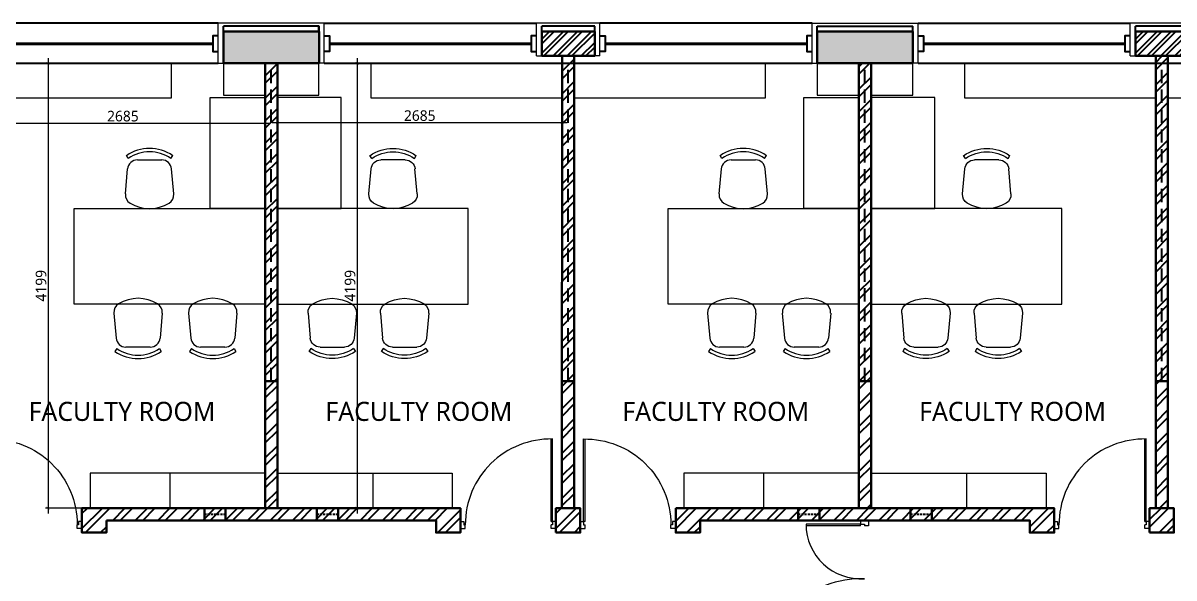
# Model space of a CAD drawing. Header units: millimetres. Extents: x 897770 to 1185420, y -692043 to -233237.
# Drawn here: x 914076 to 924932, y -358838 to -353601 of the extents above; entities that cross this region are included whole.
import ezdxf

# ---------------------------------------------------------------- set-up
doc = ezdxf.new("R2010")
doc.units = ezdxf.units.MM
doc.header["$MEASUREMENT"] = 0
doc.header["$PDMODE"] = 67
doc.linetypes.add('DASHED2', pattern=[0.375, 0.25, -0.125])
doc.linetypes.add('HIDDEN', pattern=[0.375, 0.25, -0.125])
doc.layers.get('Defpoints').update_dxf_attribs({"color": 6})
for name, color, linetype, lineweight in [('A-Detail Lines', 8, 'Continuous', 25), ('A-Door', 4, 'Continuous', 9), ('A-Wall Sec', 1, 'Continuous', 30), ('A-WIN', 5, 'Continuous', 25), ('ele l', 6, 'Continuous', 15), ('Fire pipe', 80, 'Continuous', 15), ('frntr', 32, 'Continuous', 13), ('I-Furniture', 34, 'Continuous', 13), ('P-SANR-FIXT', 6, 'Continuous', 9), ('S-Concrete', 40, 'Continuous', 30), ('ST CLADDING PLAN', 6, 'Continuous', 9), ('text', 7, 'Continuous', 5)]:
    doc.layers.add(name, color=color, linetype=linetype, lineweight=lineweight)
for name, color, linetype in [('A-Elevation', 4, 'Continuous'), ('A-Wall Patt', 8, 'Continuous'), ('A-Window', 4, 'Continuous'), ('S-Conc Patt', 9, 'Continuous')]:
    doc.layers.add(name, color=color, linetype=linetype)
doc.styles.get("Standard").update_dxf_attribs({"font": 'trebuc.ttf'})
doc.dimstyles.new('IIITD_WD_M @ 50', dxfattribs={"dimscale": 50, "dimtxt": 2, "dimasz": 0.5, "dimexe": 0.5, "dimexo": 0.25, "dimgap": 0.3, "dimtad": 1, "dimdec": 0, "dimrnd": 1, "dimzin": 0, "dimdsep": 46, "dimtxsty": 'Standard', "dimblk": 'ARCHTICK', "dimcen": 0.2, "dimdle": 1, "dimclrd": 8, "dimclre": 9, "dimadec": 0, "dimazin": 0, "dimtfac": 1, "dimtdec": 0, "dimtofl": 0, "dimtmove": 0, "dimatfit": 0, "dimfxl": 1, "dimtolj": 1, "dimtzin": 0, "dimlwd": -1, "dimlwe": -1, "dimarcsym": 0})
pattern_1 = [(45, (1590101.54, -82361.9), (-106.066017, 106.066017), []), (45, (1590172.26, -82361.9), (-106.066017, 106.066017), [])]

# ---------------------------------------------------------------- blocks, each defined once
blk = doc.blocks.new('WEREWGFWERG')
at = {"layer": 'A-Wall Patt'}
h = blk.add_hatch(dxfattribs=at)
h.set_pattern_fill('ANSI32', color=256, scale=250, style=0)
h.set_pattern_definition([(45, (11200, 500), (-66.291261, 66.291261), []), (45, (11244.19, 500), (-66.291261, 66.291261), [])])
h.paths.add_polyline_path([(924568, -353681), (924568, -353911), (925068, -353911), (925068, -353681)])
at = {"layer": 'A-Detail Lines'}
for p, q in [((925068, -353631, 0), (924568, -353631, 0)), ((924568, -353681, 0), (924568, -353631, 0)), ((925068, -353681, 0), (925068, -353631, 0))]:
    blk.add_line(p, q, dxfattribs=at)
at = {"layer": 'A-Wall Sec', "elevation": 0}
blk.add_lwpolyline([(924568, -353911), (924568, -353681), (925068, -353681), (925068, -353911)], close=True, dxfattribs=at)
blk.add_lwpolyline([(924568, -353911), (924568, -353681), (925068, -353681), (925068, -353911)], close=True, dxfattribs=at)
at = {"layer": 'A-WIN', "color": 2, "lineweight": 40}
blk.add_line((926453, -353796, 0), (925168, -353796, 0), dxfattribs=at)
at = {"layer": 'A-WIN', "color": 2, "lineweight": 40, "elevation": 0}
blk.add_lwpolyline([(922568, -353796), (924468, -353796)], dxfattribs=at)
blk.add_lwpolyline([(922568, -353796), (924468, -353796)], dxfattribs=at)
at = {"layer": 'A-Window'}
for p, q in [((926503, -353601, 0), (925118, -353601, 0)), ((922518, -353981, 0), (926503, -353981, 0))]:
    blk.add_line(p, q, dxfattribs=at)
at = {"layer": 'A-Window', "elevation": 0}
for points in [[(922518, -353601), (924518, -353601)], [(922518, -353721), (922568, -353721), (922568, -353871), (922518, -353871)], [(924518, -353721), (924468, -353721), (924468, -353871), (924518, -353871)], [(925118, -353721), (925168, -353721), (925168, -353871), (925118, -353871)], [(926503, -353721), (926453, -353721), (926453, -353871), (926503, -353871)]]:
    blk.add_lwpolyline(points, dxfattribs=at)
at = {"layer": 'ST CLADDING PLAN'}
for p, q in [((922518, -353981), (922518, -353601)), ((924518, -353911, 0), (924518, -353601, 0)), ((925118, -353601, 0), (924518, -353601, 0)), ((925118, -353911, 0), (925118, -353601, 0)), ((926503, -353981, 0), (926503, -353601, 0)), ((922518, -353981, 0), (922468, -353981)), ((924518, -353911, 0), (924568, -353911, 0)), ((925118, -353911, 0), (925068, -353911, 0)), ((926503, -353981, 0), (926553, -353981, 0))]:
    blk.add_line(p, q, dxfattribs=at)
blk = doc.blocks.new('ERGEWGRWR')
at = {"layer": 'A-Wall Patt'}
h = blk.add_hatch(dxfattribs=at)
h.set_pattern_fill('ANSI32', color=256, scale=250, style=0)
h.set_pattern_definition([(45, (5600, 500), (-66.291261, 66.291261), []), (45, (5644.19, 500), (-66.291261, 66.291261), [])])
h.paths.add_polyline_path([(918968, -353681), (918968, -353911), (919468, -353911), (919468, -353681)])
at = {"layer": 'A-Detail Lines'}
for p, q in [((919468, -353631, 0), (918968, -353631, 0)), ((918968, -353681, 0), (918968, -353631, 0)), ((919468, -353681, 0), (919468, -353631, 0))]:
    blk.add_line(p, q, dxfattribs=at)
at = {"layer": 'A-Wall Sec', "elevation": 0}
blk.add_lwpolyline([(918968, -353911), (918968, -353681), (919468, -353681), (919468, -353911)], close=True, dxfattribs=at)
blk.add_lwpolyline([(918968, -353911), (918968, -353681), (919468, -353681), (919468, -353911)], close=True, dxfattribs=at)
at = {"layer": 'A-WIN', "color": 2, "lineweight": 40}
blk.add_line((921468, -353796), (919568, -353796, 0), dxfattribs=at)
at = {"layer": 'A-WIN', "color": 2, "lineweight": 40, "elevation": 0}
blk.add_lwpolyline([(916968, -353796), (918868, -353796)], dxfattribs=at)
blk.add_lwpolyline([(916968, -353796), (918868, -353796)], dxfattribs=at)
at = {"layer": 'A-Window'}
for p, q in [((921518, -353601, 0), (919518, -353601, 0)), ((916918, -353981, 0), (921518, -353981))]:
    blk.add_line(p, q, dxfattribs=at)
at = {"layer": 'A-Window', "elevation": 0}
for points in [[(916918, -353601), (918918, -353601)], [(916918, -353721), (916968, -353721), (916968, -353871), (916918, -353871)], [(918918, -353721), (918868, -353721), (918868, -353871), (918918, -353871)], [(919518, -353721), (919568, -353721), (919568, -353871), (919518, -353871)], [(921518, -353721), (921468, -353721), (921468, -353871), (921518, -353871)]]:
    blk.add_lwpolyline(points, dxfattribs=at)
at = {"layer": 'ST CLADDING PLAN'}
for p, q in [((916918, -353981), (916918, -353601)), ((918918, -353911, 0), (918918, -353601, 0)), ((919518, -353601, 0), (918918, -353601, 0)), ((919518, -353911, 0), (919518, -353601, 0)), ((921518, -353981, 0), (921518, -353601, 0)), ((916918, -353981, 0), (916868, -353981)), ((918918, -353911, 0), (918968, -353911, 0)), ((919518, -353911, 0), (919468, -353911, 0)), ((921518, -353981), (921568, -353981))]:
    blk.add_line(p, q, dxfattribs=at)
blk = doc.blocks.new('ERGWERGWRWRG')
at = {"layer": 'A-Wall Patt'}
h = blk.add_hatch(dxfattribs=at)
h.set_pattern_fill('ANSI32', color=256, scale=250, style=0)
h.set_pattern_definition([(45, (2e-08, 500), (-66.291261, 66.291261), []), (45, (44.19, 500), (-66.291261, 66.291261), [])])
h.paths.add_polyline_path([(913368, -353681), (913368, -353911), (913868, -353911), (913868, -353681)])
at = {"layer": 'A-Detail Lines'}
for p, q in [((913868, -353631, 0), (913368, -353631, 0)), ((913368, -353681, 0), (913368, -353631, 0)), ((913868, -353681, 0), (913868, -353631, 0))]:
    blk.add_line(p, q, dxfattribs=at)
at = {"layer": 'A-Wall Sec', "elevation": 0}
blk.add_lwpolyline([(913368, -353911), (913368, -353681), (913868, -353681), (913868, -353911)], close=True, dxfattribs=at)
blk.add_lwpolyline([(913368, -353911), (913368, -353681), (913868, -353681), (913868, -353911)], close=True, dxfattribs=at)
at = {"layer": 'A-WIN', "color": 2, "lineweight": 40}
blk.add_line((915868, -353796), (913968, -353796, 0), dxfattribs=at)
at = {"layer": 'A-WIN', "color": 2, "lineweight": 40, "elevation": 0}
blk.add_lwpolyline([(911893, -353796), (913268, -353796)], dxfattribs=at)
blk.add_lwpolyline([(911893, -353796), (913268, -353796)], dxfattribs=at)
at = {"layer": 'A-Window'}
for p, q in [((915918, -353601, 0), (913918, -353601, 0)), ((911843, -353981, 0), (915918, -353981))]:
    blk.add_line(p, q, dxfattribs=at)
at = {"layer": 'A-Window', "elevation": 0}
for points in [[(911843, -353601), (913318, -353601)], [(911843, -353721), (911893, -353721), (911893, -353871), (911843, -353871)], [(913318, -353721), (913268, -353721), (913268, -353871), (913318, -353871)], [(913918, -353721), (913968, -353721), (913968, -353871), (913918, -353871)], [(915918, -353721), (915868, -353721), (915868, -353871), (915918, -353871)]]:
    blk.add_lwpolyline(points, dxfattribs=at)
at = {"layer": 'ST CLADDING PLAN'}
for p, q in [((911843, -353981), (911843, -353601)), ((913318, -353911, 0), (913318, -353601, 0)), ((913918, -353601, 0), (913318, -353601, 0)), ((913918, -353911, 0), (913918, -353601, 0)), ((915918, -353981, 0), (915918, -353601, 0)), ((911843, -353981, 0), (911793, -353981)), ((913318, -353911, 0), (913368, -353911, 0)), ((913918, -353911, 0), (913868, -353911, 0)), ((915918, -353981), (915968, -353981))]:
    blk.add_line(p, q, dxfattribs=at)
blk = doc.blocks.new('wtrtrwtw')
at = {"layer": 'A-Wall Patt'}
for p, q in [((916868, -353631, 0), (915968, -353631, 0)), ((915968, -353681), (915968, -353631, 0)), ((916868, -353681), (916868, -353631, 0)), ((921568, -353631, 0), (922468, -353631, 0)), ((921568, -353681), (921568, -353631, 0)), ((922468, -353681), (922468, -353631, 0))]:
    blk.add_line(p, q, dxfattribs=at)
at = {"layer": 'ST CLADDING PLAN'}
for p, q in [((916918, -353601, 0), (915918, -353601, 0)), ((921518, -353601, 0), (922518, -353601, 0))]:
    blk.add_line(p, q, dxfattribs=at)
blk = doc.blocks.new('Big Door Garbage')
at = {"layer": 'A-Detail Lines', "lineweight": 18}
for centre, radius, start, end in [((-12515, 128703), 515, 270, 3.8969), ((-11085, 128703), 915, 177.8078, 270)]:
    blk.add_arc(centre, radius, start, end, dxfattribs=at)
at = {"layer": 'ele l', "lineweight": 18}
for p, q in [((-12550, 128778), (-12500, 128778)), ((-12550, 128703), (-12550, 128778)), ((-12500, 128778), (-12500, 128738)), ((-11100, 128778), (-11100, 128738)), ((-11050, 128778), (-11100, 128778)), ((-11050, 128703), (-11050, 128778)), ((-12550, 128703), (-12515, 128703)), ((-12515, 128738), (-12500, 128738)), ((-12515, 128703), (-12515, 128738)), ((-12515, 128703), (-12515, 128188)), ((-12499, 128703), (-12515, 128703)), ((-12499, 128703), (-12499, 128188)), ((-11101, 128703), (-11101, 127788)), ((-11101, 128703), (-11085, 128703)), ((-11085, 128738), (-11100, 128738)), ((-11085, 128703), (-11085, 128738)), ((-11050, 128703), (-11085, 128703)), ((-11085, 128703), (-11085, 127788))]:
    blk.add_line(p, q, dxfattribs=at)
blk = doc.blocks.new('ABL_Door_S - 1000 x 2100-11-3 Second Floor Lvl')
at = {"layer": 'A-Door'}
blk.add_arc((-450, -2.5), 900, 269.04503, 0, dxfattribs=at)
at = {"layer": 'ele l'}
for p, q in [((-500, 37.5), (-450, 37.5)), ((-500, -37.5), (-500, 37.5)), ((-450, 37.5), (-450, -2.5)), ((450, 37.5), (450, -2.5)), ((500, 37.5), (450, 37.5)), ((500, -37.5), (500, 37.5)), ((-500, -37.5), (-465, -37.5)), ((-465, -2.5), (-450, -2.5)), ((-465, -37.5), (-465, -2.5)), ((-465, -37.5), (-465, -902.4)), ((-450, -37.5), (-465, -37.5)), ((-450, -37.5), (-450, -902.5)), ((465, -2.5), (450, -2.5)), ((465, -37.5), (465, -2.5)), ((500, -37.5), (465, -37.5))]:
    blk.add_line(p, q, dxfattribs=at)
blk = doc.blocks.new('chair1')
at = {"layer": 'frntr'}
for p, q in [((-320, 228), (-84, 207)), ((16, 201), (42, 219)), ((1, 115), (1, -115)), ((-320, -228), (-84, -207)), ((16, -201), (42, -219))]:
    blk.add_line(p, q, dxfattribs=at)
for centre, radius, start, end in [((-328, 135), 92.9, 85.0303, 148.407), ((-278, 0), 387, 325.6197, 34.3803), ((-108, 0), 351, 148.407, 211.593), ((-92, 115), 92.9, 0, 85.0303), ((-278, 0), 356, 325.6197, 34.3803), ((-328, -135), 92.9, 211.593, 274.9697), ((-92, -115), 92.9, 274.9697, 0)]:
    blk.add_arc(centre, radius, start, end, dxfattribs=at)
blk = doc.blocks.new('block lft')
at = {"layer": 'S-Conc Patt'}
for points in [[(815815, -274526), (815815, -274226), (814915, -274226), (814915, -274526)], [(821415, -274526), (821415, -274226), (820515, -274226), (820515, -274526)]]:
    blk.add_hatch(color=256, dxfattribs=at).paths.add_polyline_path(points)
at = {"layer": 'S-Concrete'}
for points in [[(814915, -274226), (814915, -274526), (815815, -274526), (815815, -274226)], [(820515, -274226), (820515, -274526), (821415, -274526), (821415, -274226)]]:
    blk.add_lwpolyline(points, close=True, dxfattribs=at)
blk = doc.blocks.new('block rt lft')
at = {"color": 6}
blk.add_blockref('block lft', (0, 0), dxfattribs=at)
blk = doc.blocks.new('_ArchTick')
at = {"color": 0, "linetype": 'ByBlock', "const_width": 0.15}
blk.add_lwpolyline([(-0.5, -0.5), (0.5, 0.5)], dxfattribs=at)
blk = doc.blocks.new('*D1880')
at = {"layer": 'Defpoints', "color": 0, "transparency": 16777216}
for p in [(913675, -354311, 0), (916360, -354311, 0), (916360, -354546)]:
    blk.add_point(p, dxfattribs=at)
at = {"layer": 'P-SANR-FIXT', "color": 9, "transparency": 16777216}
for p, q in [((913675, -354323), (913675, -354571)), ((916360, -354323), (916360, -354571))]:
    blk.add_line(p, q, dxfattribs=at)
at = {"layer": 'P-SANR-FIXT', "color": 8, "transparency": 16777216}
blk.add_line((913625, -354546), (916410, -354546), dxfattribs=at)
at = {"layer": 'P-SANR-FIXT', "color": 8, "transparency": 16777216, "xscale": 25, "yscale": 25, "zscale": 25, "rotation": 180}
blk.add_blockref('_ArchTick', (913675, -354546), dxfattribs=at)
at = {"layer": 'P-SANR-FIXT', "color": 8, "transparency": 16777216, "xscale": 25, "yscale": 25, "zscale": 25}
blk.add_blockref('_ArchTick', (916360, -354546), dxfattribs=at)
at = {"layer": 'P-SANR-FIXT', "color": 0, "transparency": 16777216, "insert": (915018, -354480), "char_height": 100, "attachment_point": 5}
blk.add_mtext('\\A1;2685', dxfattribs=at)
blk = doc.blocks.new('*D1881')
at = {"layer": 'Defpoints', "color": 0, "transparency": 16777216}
for p in [(915475, -353981, 0), (914312, -358179), (915475, -358179, 0)]:
    blk.add_point(p, dxfattribs=at)
at = {"layer": 'P-SANR-FIXT', "color": 9, "transparency": 16777216}
for p, q in [((915462, -353981), (914287, -353981)), ((915462, -358179), (914287, -358179))]:
    blk.add_line(p, q, dxfattribs=at)
at = {"layer": 'P-SANR-FIXT', "color": 8, "transparency": 16777216}
blk.add_line((914312, -353931), (914312, -358229), dxfattribs=at)
at = {"layer": 'P-SANR-FIXT', "color": 8, "transparency": 16777216, "xscale": 25, "yscale": 25, "zscale": 25}
for p, rotation in [((914312, -353981), 90), ((914312, -358179), 270)]:
    blk.add_blockref('_ArchTick', p, dxfattribs=dict(at, rotation=rotation))
at = {"layer": 'P-SANR-FIXT', "color": 0, "transparency": 16777216, "insert": (914246, -356080), "char_height": 100, "attachment_point": 5, "rotation": 90}
blk.add_mtext('\\A1;4199', dxfattribs=at)
blk = doc.blocks.new('*D1882')
at = {"layer": 'Defpoints', "color": 0, "transparency": 16777216}
for p in [(916476, -354303, 0), (919160, -354311, 0), (919160, -354541)]:
    blk.add_point(p, dxfattribs=at)
at = {"layer": 'P-SANR-FIXT', "color": 9, "transparency": 16777216}
for p, q in [((916476, -354315), (916476, -354566)), ((919160, -354323), (919160, -354566))]:
    blk.add_line(p, q, dxfattribs=at)
at = {"layer": 'P-SANR-FIXT', "color": 8, "transparency": 16777216}
blk.add_line((916426, -354541), (919210, -354541), dxfattribs=at)
at = {"layer": 'P-SANR-FIXT', "color": 8, "transparency": 16777216, "xscale": 25, "yscale": 25, "zscale": 25, "rotation": 180}
blk.add_blockref('_ArchTick', (916476, -354541), dxfattribs=at)
at = {"layer": 'P-SANR-FIXT', "color": 8, "transparency": 16777216, "xscale": 25, "yscale": 25, "zscale": 25}
blk.add_blockref('_ArchTick', (919160, -354541), dxfattribs=at)
at = {"layer": 'P-SANR-FIXT', "color": 0, "transparency": 16777216, "insert": (917818, -354475), "char_height": 100, "attachment_point": 5}
blk.add_mtext('\\A1;2685', dxfattribs=at)
blk = doc.blocks.new('*D1883')
at = {"layer": 'Defpoints', "color": 0, "transparency": 16777216}
for p in [(917361, -353981, 0), (917227, -358179), (917375, -358179)]:
    blk.add_point(p, dxfattribs=at)
at = {"layer": 'P-SANR-FIXT', "color": 9, "transparency": 16777216}
for p, q in [((917348, -353981), (917202, -353981)), ((917363, -358179), (917202, -358179))]:
    blk.add_line(p, q, dxfattribs=at)
at = {"layer": 'P-SANR-FIXT', "color": 8, "transparency": 16777216}
blk.add_line((917227, -353931), (917227, -358229), dxfattribs=at)
at = {"layer": 'P-SANR-FIXT', "color": 8, "transparency": 16777216, "xscale": 25, "yscale": 25, "zscale": 25}
for p, rotation in [((917227, -353981), 90), ((917227, -358179), 270)]:
    blk.add_blockref('_ArchTick', p, dxfattribs=dict(at, rotation=rotation))
at = {"layer": 'P-SANR-FIXT', "color": 0, "transparency": 16777216, "insert": (917161, -356080), "char_height": 100, "attachment_point": 5, "rotation": 90}
blk.add_mtext('\\A1;4199', dxfattribs=at)

msp = doc.modelspace()

# ---------------------------------------------------------------- hatches: boundary and pattern name
at = {"layer": 'A-Wall Patt'}
h = msp.add_hatch(dxfattribs=at)
h.set_pattern_fill('ANSI32', color=256, scale=400, style=0)
h.paths.add_polyline_path([(916475, -353980.6), (916360.1, -353980.6), (916360.1, -358179.4), (916475, -358179.4)])
h = msp.add_hatch(dxfattribs=at)
h.set_pattern_fill('ANSI32', color=256, scale=400, style=0)
h.paths.add_polyline_path([(919275, -353910.6), (919160.1, -353910.6), (919159.7, -358179.5), (919274.7, -358179.5)])
h = msp.add_hatch(dxfattribs=at)
h.set_pattern_fill('ANSI32', color=256, scale=400, style=0)
h.paths.add_polyline_path([(922075, -353980.6), (921960.1, -353980.6), (921960.1, -358179.4), (922075, -358179.4)])
h = msp.add_hatch(dxfattribs=at)
h.set_pattern_fill('ANSI32', color=256, scale=400, style=0)
h.paths.add_polyline_path([(924875, -353910.6), (924760.1, -353910.6), (924759.7, -358179.5), (924874.7, -358179.5)])
h = msp.add_hatch(dxfattribs=at)
h.set_pattern_fill('ANSI32', color=256, scale=400, style=0)
h.paths.add_polyline_path([(918202.2, -358179.4), (914632.2, -358179.4), (914632.2, -358409.4), (914862.2, -358409.4), (914862.2, -358294.4), (917972.2, -358294.4), (917972.2, -358319.4), (917972.2, -358409.5), (918202.2, -358409.5)])
h = msp.add_hatch(dxfattribs=at)
h.set_pattern_fill('ANSI32', color=256, scale=400, style=0)
h.set_pattern_definition(pattern_1)
h.paths.add_polyline_path([(919332.2, -358179.5), (919102.2, -358179.5), (919102.2, -358409.4), (919332.2, -358409.4)])
h = msp.add_hatch(dxfattribs=at)
h.set_pattern_fill('ANSI32', color=256, scale=400, style=0)
h.set_pattern_definition(pattern_1)
h.paths.add_polyline_path([(923802.2, -358179.4), (920232.2, -358179.4), (920232.2, -358409.4), (920462.2, -358409.4), (920462.2, -358294.4), (923572.2, -358294.4), (923572.2, -358319.4), (923572.2, -358409.4), (923802.2, -358409.4)])
h = msp.add_hatch(dxfattribs=at)
h.set_pattern_fill('ANSI32', color=256, scale=400, style=0)
h.set_pattern_definition(pattern_1)
h.paths.add_polyline_path([(924931.9, -358179.5), (924701.9, -358179.5), (924701.9, -358304.4), (924702.2, -358304.4), (924702.2, -358371.9), (924701.9, -358371.9), (924701.9, -358409.4), (924931.9, -358409.4)])

# ---------------------------------------------------------------- linework, layer by layer
at = {"elevation": 0}
msp.add_lwpolyline([(915967.5, -353680.6), (916867.5, -353680.6), (916867.5, -353980.6), (915967.5, -353980.6)], close=True, dxfattribs=at)
at = {"layer": 'A-Elevation', "linetype": 'DASHED2', "ltscale": 80}
for p, q in [((915787.2, -358236.9, 0), (915987.2, -358236.9, 0)), ((916847.2, -358237, 0), (917047.2, -358237, 0)), ((921387.2, -358236.9, 0), (921587.2, -358236.9, 0)), ((922447.2, -358237, 0), (922647.2, -358237, 0))]:
    msp.add_line(p, q, dxfattribs=at)
at = {"layer": 'A-Wall Patt'}
for p, q in [((916867.5, -353630.6, 0), (915967.5, -353630.6, 0)), ((915967.5, -353680.6, 0), (915967.5, -353630.6, 0)), ((916867.5, -353630.6, 0), (915967.5, -353630.6, 0)), ((915967.5, -353680.6, 0), (915967.5, -353630.6, 0)), ((916867.5, -353680.6, 0), (916867.5, -353630.6, 0)), ((916867.5, -353680.6, 0), (916867.5, -353630.6, 0)), ((921567.5, -353630.6, 0), (922467.5, -353630.6, 0)), ((921567.5, -353680.6, 0), (921567.5, -353630.6, 0)), ((921567.5, -353630.6, 0), (922467.5, -353630.6, 0)), ((921567.5, -353680.6, 0), (921567.5, -353630.6, 0)), ((922467.5, -353680.6, 0), (922467.5, -353630.6, 0)), ((922467.5, -353680.6, 0), (922467.5, -353630.6, 0))]:
    msp.add_line(p, q, dxfattribs=at)
at = {"layer": 'A-Wall Sec'}
for p, q in [((916360.1, -353980.6, 0), (916360.1, -358179.8, 0)), ((916475, -353980.6, 0), (916360.1, -353980.6, 0)), ((916475, -353980.6, 0), (916475, -358179.4, 0)), ((919159.7, -358179.5, 0), (919160.1, -353910.6, 0)), ((919274.7, -358179.5, 0), (919275, -353910.6, 0)), ((921960.1, -353980.6, 0), (921960.1, -358179.4, 0)), ((922075, -353980.6, 0), (921960.1, -353980.6, 0)), ((922075, -353980.6, 0), (922075, -358179.4, 0)), ((924760.1, -353910.6, 0), (924759.7, -358179.5, 0)), ((924875, -353910.6, 0), (924874.7, -358179.5, 0)), ((916474.8, -356979.4, 0), (916359.8, -356979.4, 0)), ((919274.8, -356979.5, 0), (919159.8, -356979.5, 0)), ((922074.7, -356979.5, 0), (921959.7, -356979.5, 0)), ((924874.5, -356979.5, 0), (924759.5, -356979.5, 0)), ((914632.2, -358294.4, 0), (914632.2, -358294.4, 0)), ((920232.2, -358294.4, 0), (920232.2, -358294.4, 0)), ((921967.5, -358294.4, 0), (922067.5, -358294.4, 0)), ((921967.5, -358294.4, 0), (922067.5, -358294.4, 0))]:
    msp.add_line(p, q, dxfattribs=at)
at = {"layer": 'A-Wall Sec', "elevation": 0}
for points in [[(914632.2, -358179.4), (914632.2, -358409.4), (914862.2, -358409.4), (914862.2, -358294.4)], [(914632.2, -358179.4), (918202.2, -358179.4), (918202.2, -358409.5), (917972.2, -358409.5), (917972.2, -358294.4), (914862.2, -358294.4)], [(920232.2, -358179.4), (920232.2, -358409.4), (920462.2, -358409.4), (920462.2, -358294.4)], [(920232.2, -358179.4), (923802.2, -358179.4), (923802.2, -358409.4), (923572.2, -358409.4), (923572.2, -358294.4), (920462.2, -358294.4)]]:
    msp.add_lwpolyline(points, dxfattribs=at)
for points in [[(915787.2, -358179.4), (915987.2, -358179.4), (915987.2, -358294.4), (915787.2, -358294.4)], [(916847.2, -358179.5), (917047.2, -358179.5), (917047.2, -358294.4), (916847.2, -358294.4)], [(919102.2, -358409.4), (919332.2, -358409.4), (919332.2, -358179.5), (919102.2, -358179.5)], [(921387.2, -358179.4), (921587.2, -358179.4), (921587.2, -358294.4), (921387.2, -358294.4)], [(922447.2, -358179.5), (922647.2, -358179.5), (922647.2, -358294.4), (922447.2, -358294.4)], [(924701.9, -358409.4), (924931.9, -358409.4), (924931.9, -358179.5), (924701.9, -358179.5)]]:
    msp.add_lwpolyline(points, close=True, dxfattribs=at)
at = {"layer": 'A-Window', "linetype": 'HIDDEN', "ltscale": 500}
for p, q in [((916417.2, -356979.4, 0), (916417.2, -353980.6, 0)), ((919217.2, -356979.5, 0), (919217.2, -353980.6, 0)), ((922017.2, -356979.4, 0), (922017.2, -353980.6, 0)), ((924816.9, -356979.5, 0), (924816.9, -353981.2, 0))]:
    msp.add_line(p, q, dxfattribs=at)
at = {"layer": 'Fire pipe', "elevation": 0}
for points in [[(915967.5, -353980.6), (915967.5, -354280.6), (916360.1, -354280.6), (916360.1, -353980.6), (915967.5, -353980.6)], [(916475, -353980.6), (916475, -354280.6), (916867.5, -354280.6), (916867.5, -353980.6), (916475, -353980.6)], [(921567.5, -353980.6), (921567.5, -354280.6), (921960.1, -354280.6), (921960.1, -353980.6), (921567.5, -353980.6)], [(922075, -353980.6), (922075, -354280.6), (922467.5, -354280.6), (922467.5, -353980.6), (922075, -353980.6)]]:
    msp.add_lwpolyline(points, dxfattribs=at)
at = {"layer": 'frntr', "elevation": 0}
for points in [[(913675, -353980.6), (915474.6, -353980.6), (915474.6, -354310.6), (913675, -354310.6)], [(917360.5, -353980.7), (919160, -353980.7), (919160, -354310.7), (917360.5, -354310.7)], [(919275, -353980.6), (921074.6, -353980.6), (921074.6, -354310.6), (919275, -354310.6)], [(922960.5, -353980.7), (924760, -353980.7), (924760, -354310.7), (922960.5, -354310.7)], [(924875, -353980.7), (926674.6, -353980.7), (926674.6, -354310.7), (924875, -354310.7)], [(916360.1, -354302.6), (916360.1, -355352.6), (915840.1, -355352.6), (915840.1, -354302.6)], [(916475.6, -354302.6), (916475.6, -355352.6), (917075.6, -355352.6), (917075.6, -354302.6)], [(921960.1, -354302.6), (921960.1, -355352.6), (921440.1, -355352.6), (921440.1, -354302.6)], [(922075.6, -354302.6), (922075.6, -355352.6), (922675.6, -355352.6), (922675.6, -354302.6)], [(914560.1, -355352.6), (916360.1, -355352.6), (916360.1, -356252.6), (914560.1, -356252.6)], [(918275.6, -355352.6), (916475.6, -355352.6), (916475.6, -356252.6), (918275.6, -356252.6)], [(920160.1, -355352.6), (921960.1, -355352.6), (921960.1, -356252.6), (920160.1, -356252.6)], [(923875.6, -355352.6), (922075.6, -355352.6), (922075.6, -356252.6), (923875.6, -356252.6)]]:
    msp.add_lwpolyline(points, close=True, dxfattribs=at)
at = {"layer": 'I-Furniture'}
for p, q in [((914710.1, -357849.5, 0), (914710, -358179.1, 0)), ((916360.1, -357849.4, 0), (914710.1, -357849.4, 0)), ((915460.1, -357849.4, 0), (915460.1, -358179.4, 0)), ((916475, -357849.4), (918125, -357849.4)), ((917375, -357849.4), (917375, -358179.4)), ((918125, -357849.4), (918125.1, -358179.1)), ((920310.1, -357849.4), (920310, -358179.1)), ((921960.1, -357849.4), (920310.1, -357849.4)), ((921060.1, -357849.4), (921060.1, -358179.4)), ((922075, -357849.8, 0), (923725.4, -357849.8, 0)), ((922975, -357849.8, 0), (922975, -358179.4, 0)), ((922975, -357849.8, 0), (922975, -358179.4, 0)), ((923725.4, -357849.8, 0), (923725.4, -358179.4, 0))]:
    msp.add_line(p, q, dxfattribs=at)
at = {"layer": 'ST CLADDING PLAN'}
for p, q in [((916917.5, -353600.6, 0), (915917.5, -353600.6, 0)), ((916917.5, -353600.6, 0), (915917.5, -353600.6, 0)), ((921517.5, -353600.6, 0), (922517.5, -353600.6, 0)), ((921517.5, -353600.6, 0), (922517.5, -353600.6, 0))]:
    msp.add_line(p, q, dxfattribs=at)

# ---------------------------------------------------------------- block references
at = {"color": 6}
msp.add_blockref('block rt lft', (101053, -79454.6, 0), dxfattribs=at)
at = {"layer": 'A-Detail Lines', "rotation": 270}
msp.add_blockref('Big Door Garbage', (793273.5, -370845.6, 0), dxfattribs=at)
at = {"layer": 'A-Door'}
for name in ['ERGWERGWRWRG', 'ERGEWGRWR', 'WEREWGFWERG']:
    msp.add_blockref(name, (0, 0, 0), dxfattribs=at)
at = {"layer": 'A-Door', "rotation": 180}
for p, xscale, yscale, zscale in [((914182.2, -358338.2, 0), -0.900000000023283, 0.900000000023283, 0.9), ((918652.2, -358338.2, 0), 0.9000000001396983, 0.9000000001396983, 0.9000000001396983), ((919782.2, -358338.2, 0), -0.900000000023283, 0.900000000023283, 0.9), ((924252.2, -358338.2, 0), 0.9000000001396983, 0.9000000001396983, 0.9000000001396983)]:
    msp.add_blockref('ABL_Door_S - 1000 x 2100-11-3 Second Floor Lvl', p, dxfattribs=dict(at, xscale=xscale, yscale=yscale, zscale=zscale))
at = {"layer": 'ele l'}
msp.add_blockref('wtrtrwtw', (0, 0, 0), dxfattribs=at)
at = {"layer": 'I-Furniture'}
for p, rotation in [((915269.7, -354893.9, 0), 90), ((920869.7, -354893.9, 0), 90), ((915161.2, -356657.8, 0), 270), ((915865.9, -356657.8, 0), 270), ((920761.2, -356657.8, 0), 270), ((921465.9, -356657.8, 0), 270)]:
    msp.add_blockref('chair1', p, dxfattribs=dict(at, rotation=rotation))
at = {"layer": 'I-Furniture', "xscale": -1}
for p, rotation in [((917566, -354893.9, 0), 270), ((923166, -354893.9, 0), 270), ((916992.4, -356657.8, 0), 90), ((917674.5, -356657.8, 0), 90), ((922592.4, -356657.8, 0), 90), ((923274.5, -356657.8, 0), 90)]:
    msp.add_blockref('chair1', p, dxfattribs=dict(at, rotation=rotation))

# ---------------------------------------------------------------- texts
at = {"layer": 'text'}
for p in [(914128.1, -357355.7, 0), (916928.1, -357355.7, 0), (919728.1, -357355.7, 0), (922528.1, -357355.7, 0)]:
    msp.add_text('FACULTY ROOM', height=180, dxfattribs=at).set_placement(p)

# ---------------------------------------------------------------- dimensions: what is measured, and where the dimension line sits
at = {"layer": 'P-SANR-FIXT'}
for base, p1, p2, picture, middle in [((914311.9, -358179.4), (915474.6, -353980.6, 0), (915474.6, -358179.4, 0), '*D1881', (914245.9, -356080)), ((917227.4, -358179.4), (917360.5, -353980.7, 0), (917375, -358179.4), '*D1883', (917161.3, -356080.1))]:
    dim = msp.add_linear_dim(base=base, p1=p1, p2=p2, angle=90, dimstyle='IIITD_WD_M @ 50', override={"dimfxl": 100, "dimfxlon": 1, "dimarcsym": 1}, dxfattribs=at)
    dim.commit()
    dim.dimension.update_dxf_attribs({"geometry": picture, "text_midpoint": middle})
dim = msp.add_linear_dim(base=(916360.1, -354545.7), p1=(913675, -354310.6, 0), p2=(916360.1, -354310.6, 0), dimstyle='IIITD_WD_M @ 50', override={"dimfxl": 100, "dimfxlon": 1, "dimarcsym": 1}, dxfattribs=at)
dim.commit()
dim.dimension.update_dxf_attribs({"geometry": '*D1880', "text_midpoint": (915017.5, -354479.6)})
dim = msp.add_linear_dim(base=(919160, -354541.1), p1=(916475.6, -354302.6, 0), p2=(919160, -354310.7, 0), text='2685', dimstyle='IIITD_WD_M @ 50', override={"dimfxl": 100, "dimfxlon": 1, "dimarcsym": 1}, dxfattribs=at)
dim.commit()
dim.dimension.update_dxf_attribs({"geometry": '*D1882', "text_midpoint": (917817.8, -354475)})

doc.saveas('drawing.dxf')
